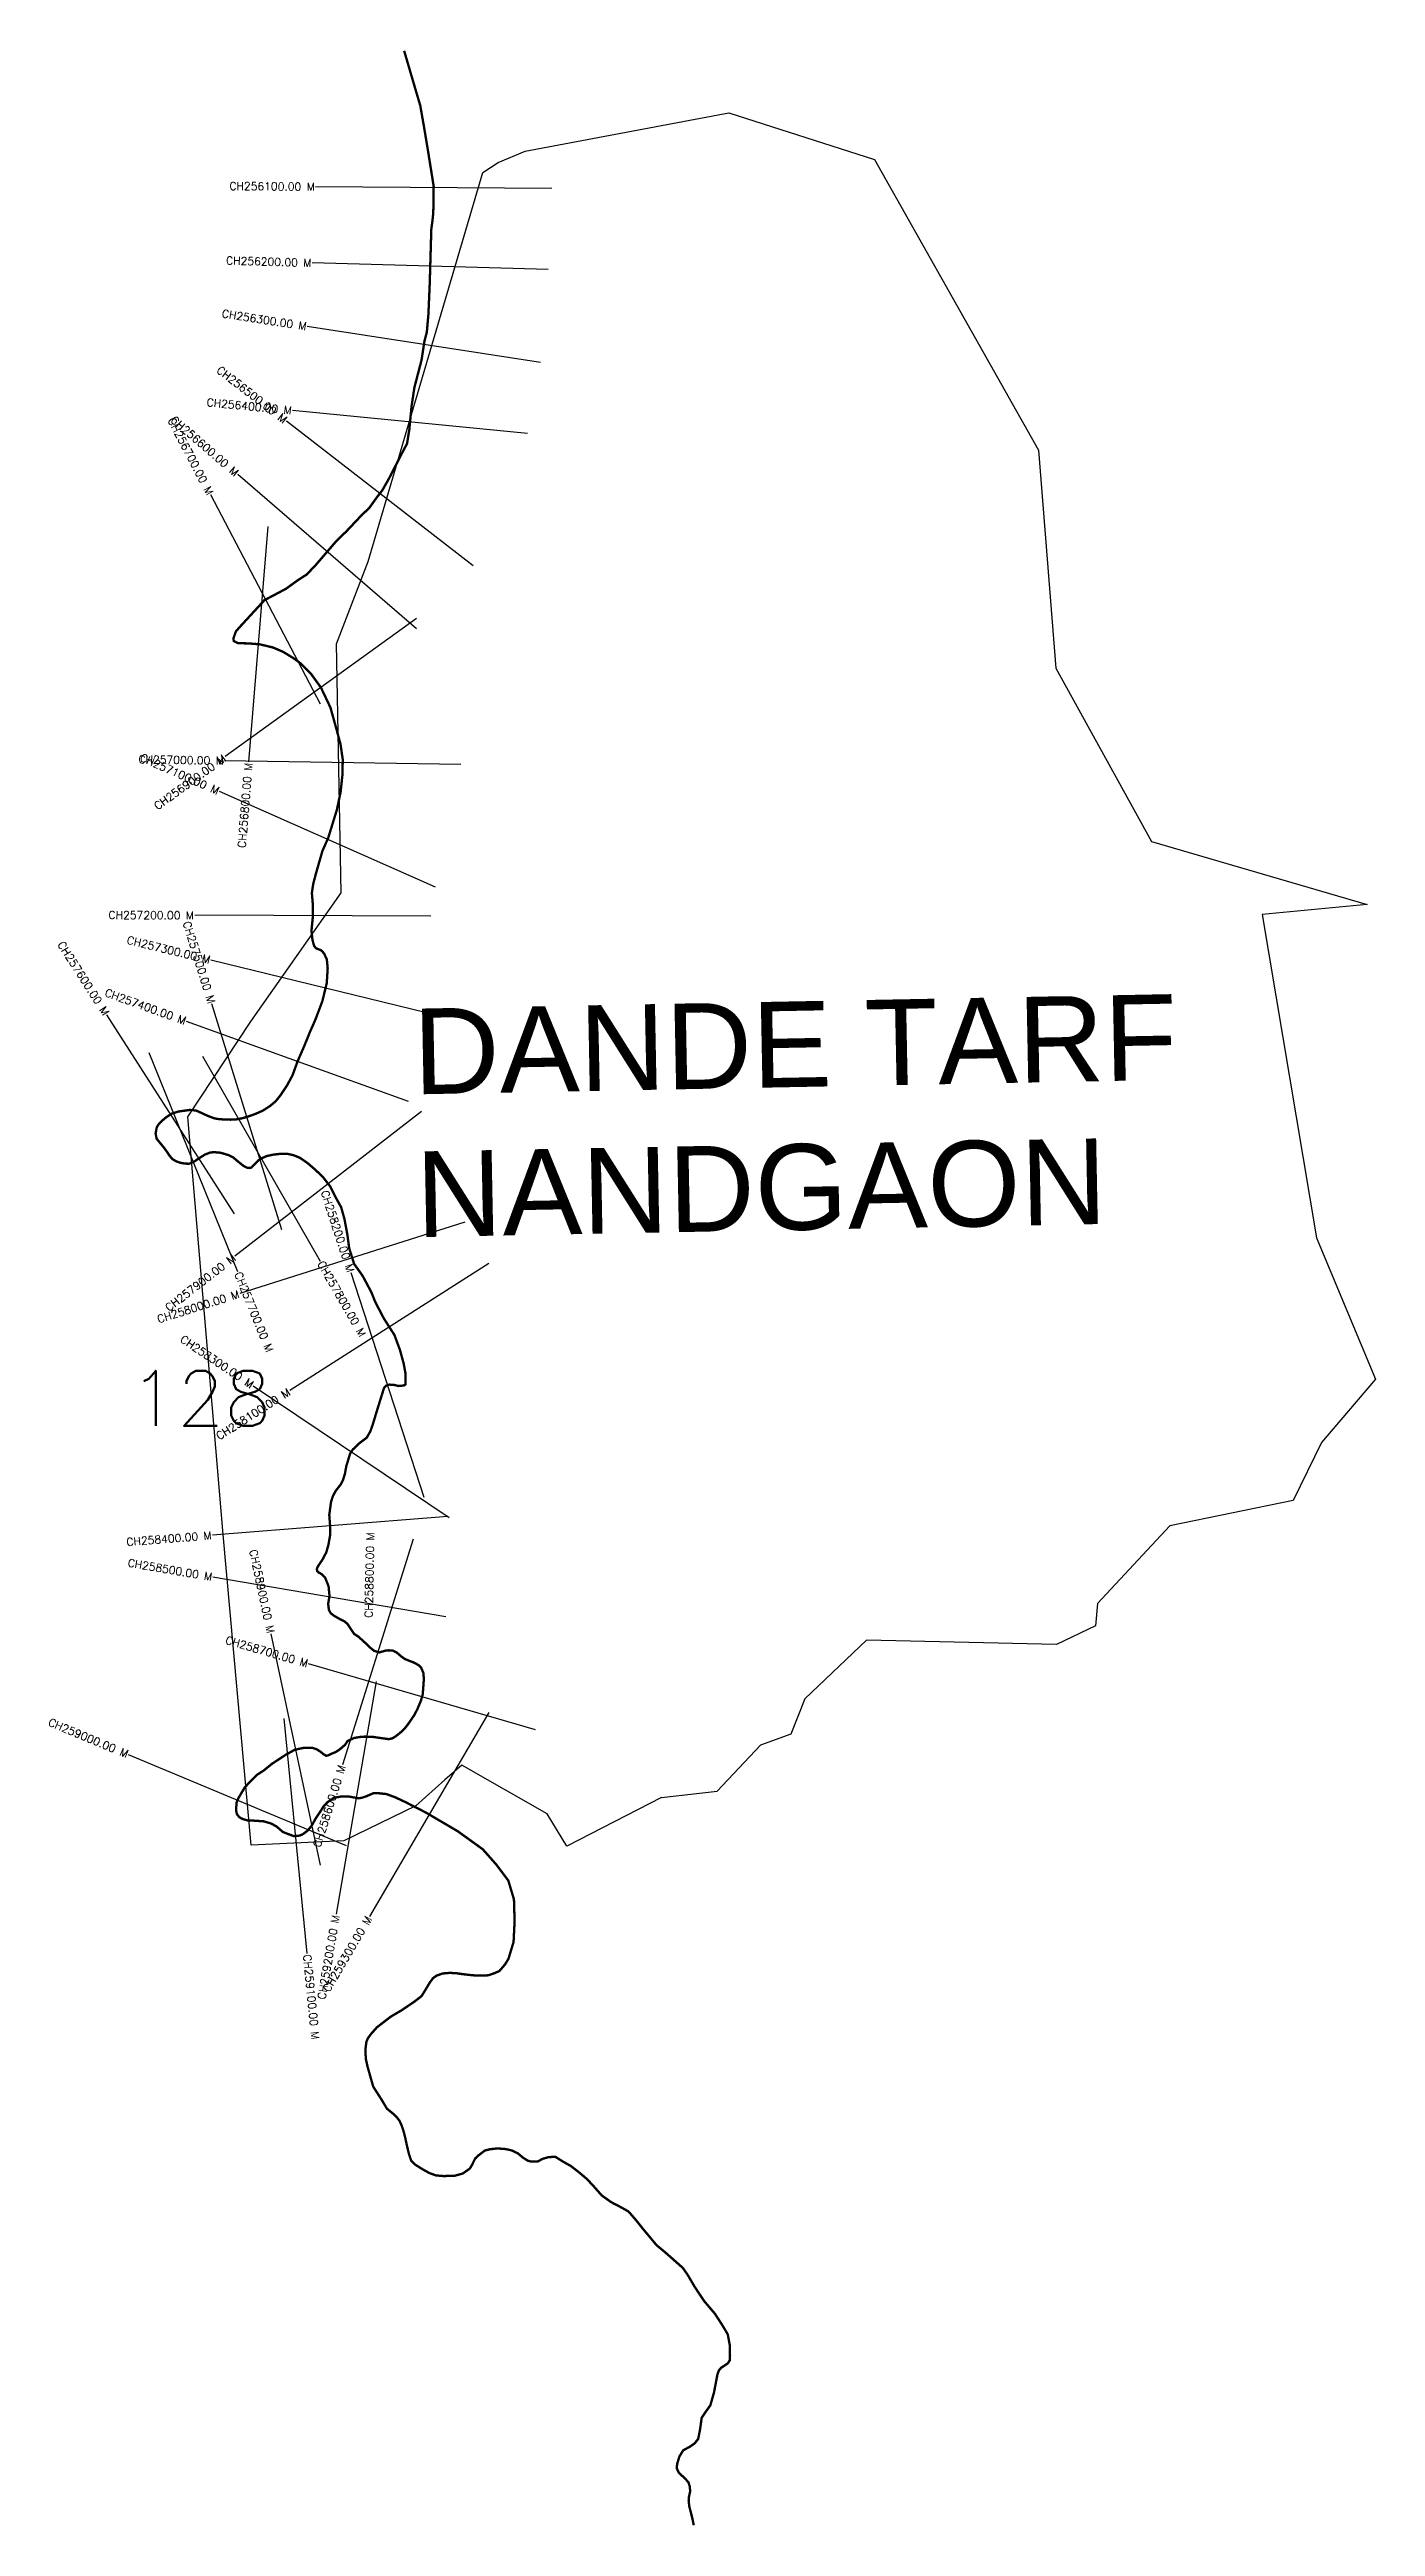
# Model space of a CAD drawing. Header units: metres. Extents: x 278657 to 280342, y 2035177 to 2038321.
import ezdxf
from ezdxf.enums import TextEntityAlignment as Align

# ---------------------------------------------------------------- set-up
doc = ezdxf.new("R2010")
doc.units = ezdxf.units.M
for name, color, linetype in [('CS', 134, 'Continuous'), ('CSMark', 6, 'Continuous'), ('NATURALLY PROTECTED', 3, 'Continuous'), ('village', 3, 'Continuous'), ('VILLAGE NAME', 250, 'Continuous')]:
    doc.layers.add(name, color=color, linetype=linetype)
doc.styles.get("Standard").update_dxf_attribs({"font": 'simplex.shx'})

msp = doc.modelspace()

# ---------------------------------------------------------------- linework, layer by layer
at = {"color": 6, "flags": 128}
msp.add_lwpolyline([(279434.6, 2036102), (279505.1, 2036110.1)], dxfattribs=at)
at = {"layer": 'CS'}
for p, q in [((279295.2, 2038144.4), (278995.2, 2038146.7)), ((279290.8, 2038041.5), (278990.9, 2038050)), ((279281.1, 2037923.4), (278984.6, 2037969.2)), ((279195.5, 2037665.6), (278958.1, 2037848.9)), ((279264.5, 2037833.5), (278965.9, 2037862.6)), ((279123.5, 2037585.3), (278896.3, 2037781.2)), ((279001.3, 2037489.8), (278862.1, 2037755.5)), ((278934.6, 2037715.5), (278910.2, 2037416.5)), ((279123.6, 2037598.8), (278880.4, 2037423.2)), ((279179.7, 2037413.3), (278879.7, 2037418.1)), ((279147.6, 2037257.6), (278873.1, 2037378.8)), ((279141.7, 2037220.8), (278841.7, 2037221.8)), ((279153.6, 2037093.9), (278862.2, 2037165)), ((278892.4, 2036843), (278730.2, 2037095.4)), ((279113.4, 2036985.3), (278831.2, 2037087.1)), ((278952.3, 2036822.7), (278863.6, 2037109.3)), ((278783.3, 2037047.5), (278896.1, 2036769.6)), ((278851.4, 2037042.9), (279001, 2036782.9)), ((279129.9, 2036972.7), (278892.6, 2036789.2)), ((279184.8, 2036832.1), (278898.8, 2036741.7)), ((279215.3, 2036779.8), (278962.4, 2036618.5)), ((279133.3, 2036482.8), (279040.5, 2036768.1)), ((279165.1, 2036457.1), (278916, 2036624.3)), ((279163.2, 2036458.6), (278864.1, 2036434.9)), ((279119, 2036429.9), (279029.2, 2036143.6)), ((279160.5, 2036331.1), (278864.8, 2036381.7)), ((279001.4, 2036016.2), (278938.7, 2036309.6)), ((279274.4, 2036187.7), (278986.3, 2036271.6)), ((279072.2, 2036249.3), (279021.2, 2035953.7)), ((278954.9, 2036202.4), (278984.3, 2035903.8)), ((279215.4, 2036209.8), (279063.6, 2035951)), ((279034.5, 2036040.7), (278757.7, 2036156.2))]:
    msp.add_line(p, q, dxfattribs=at)
at = {"layer": 'NATURALLY PROTECTED', "const_width": 3, "flags": 128}
msp.add_lwpolyline([(279107.7, 2038319.3), (279119.7, 2038278.4), (279128.2, 2038249.6), (279133.4, 2038220), (279138.6, 2038188.6), (279145.2, 2038147.3), (279145, 2038124), (279144.6, 2038112.5), (279143.7, 2038103.6), (279142.2, 2038092.6), (279140.2, 2038023), (279138.5, 2037984.3), (279136.5, 2037962.1), (279134.6, 2037954.8), (279133.5, 2037950.7), (279132.9, 2037946.8), (279129.8, 2037926.6), (279120.7, 2037891.7), (279117.1, 2037867.8), (279114.3, 2037838.6), (279111.4, 2037820.6), (279105, 2037808.5), (279088.4, 2037776.2), (279080.1, 2037761.5), (279073.5, 2037753), (279063.6, 2037739.2), (279052.9, 2037728.9), (279035, 2037709.9), (279020.9, 2037696.1), (278995.7, 2037666.8), (278983.9, 2037654.4), (278972.8, 2037647.3), (278957.6, 2037636.3), (278939.3, 2037626.6), (278930.4, 2037622), (278900.4, 2037589.4), (278894.1, 2037582.4), (278890.9, 2037573.5), (278891.3, 2037570), (278897, 2037567.2), (278909.7, 2037567), (278924.4, 2037565.8), (278941.1, 2037561.8), (278954.3, 2037556.1), (278967.8, 2037547.8), (278976.6, 2037541.3), (278989.6, 2037528.1), (279002.1, 2037510.8), (279014.1, 2037485.5), (279021.9, 2037457.5), (279026.9, 2037438.9), (279029.7, 2037419.8), (279029.4, 2037400.9), (279027, 2037378.2), (279022.2, 2037355.6), (279011.3, 2037320.2), (279003.9, 2037303.5), (278995.8, 2037275.3), (278992.2, 2037261.6), (278990.5, 2037250.1), (278991.7, 2037236), (278991.7, 2037219.4), (278990, 2037202.4), (278991.2, 2037190.8), (278993.3, 2037183.1), (278995.8, 2037180), (278998.4, 2037178.9), (279002.1, 2037177.5), (279006, 2037173.4), (279009.5, 2037165.8), (279010.6, 2037154.9), (279009.4, 2037135.7), (279003.8, 2037112.8), (278995.2, 2037089.9), (278988.1, 2037073.8), (278980.8, 2037055.8), (278972.5, 2037036.8), (278965.9, 2037018.7), (278958.7, 2037005.4), (278950.8, 2036993.6), (278944.9, 2036986.2), (278938.1, 2036980.3), (278928.5, 2036974), (278919, 2036969.8), (278911.7, 2036967.1), (278902.6, 2036964.3), (278894.5, 2036962.8), (278887.1, 2036962.4), (278879.1, 2036962.7), (278873.1, 2036963), (278866.6, 2036964.1), (278858.1, 2036967.3), (278850.1, 2036971), (278843.6, 2036973.9), (278835.8, 2036974.8), (278820.9, 2036972.7), (278812.7, 2036970.1), (278806, 2036965.8), (278800.6, 2036961.4), (278795.8, 2036956.5), (278793.4, 2036952.4), (278792, 2036944.8), (278793.4, 2036938.1), (278797.9, 2036932.6), (278803, 2036926.4), (278807.3, 2036920.4), (278809.8, 2036916.6), (278813.3, 2036912.4), (278818, 2036909.6), (278823.7, 2036907.6), (278829.6, 2036906.6), (278834.7, 2036906.5), (278840.8, 2036909), (278847, 2036913.3), (278854.7, 2036918.1), (278861.6, 2036920.8), (278866.9, 2036921.1), (278874.7, 2036920.4), (278884.6, 2036917.4), (278890.4, 2036914.6), (278896.9, 2036909.1), (278903.8, 2036903.6), (278907.6, 2036901.6), (278911.5, 2036901), (278913.7, 2036901.6), (278918, 2036906), (278922.5, 2036910.8), (278928.3, 2036914.1), (278933.5, 2036916.3), (278941.5, 2036918), (278950.1, 2036919), (278959.6, 2036919), (278967.1, 2036917.3), (278975.3, 2036914), (278985, 2036907.3), (278994.5, 2036899.2), (279004.7, 2036889.4), (279013.6, 2036877.9), (279021.2, 2036863), (279027.7, 2036851.2), (279031.9, 2036836.3), (279035.6, 2036816.4), (279037.9, 2036799.2), (279044.2, 2036779.3), (279055, 2036764.1), (279066.2, 2036743.1), (279070.8, 2036731.4), (279081.9, 2036710.1), (279095.4, 2036689), (279102.4, 2036670), (279107.1, 2036652.9), (279109.3, 2036640.8), (279109.3, 2036626.4), (279107.7, 2036625), (279100.8, 2036624.3), (279095.2, 2036625.6), (279088.9, 2036626.1), (279084.8, 2036624.8), (279082.1, 2036621.7), (279073.6, 2036594.4), (279067.6, 2036574.7), (279064.7, 2036566.6), (279060.1, 2036558.6), (279053.8, 2036553.9), (279049.9, 2036550.9), (279042.5, 2036543.7), (279039.1, 2036538.6), (279034.2, 2036522.5), (279032.5, 2036512.9), (279029.9, 2036504.5), (279027.1, 2036499.3), (279021.1, 2036491.6), (279017.3, 2036484.9), (279014.8, 2036477), (279012.6, 2036460.5), (279013.9, 2036443.6), (279013.6, 2036434.4), (279011.5, 2036422.6), (279008.8, 2036413.1), (279003.8, 2036403.7), (279000.6, 2036399), (278997.9, 2036394.8), (278996.9, 2036392.4), (278997.1, 2036389.7), (278998.7, 2036387.8), (279003.1, 2036385.4), (279007.3, 2036381.1), (279011.7, 2036370.2), (279012.9, 2036357.8), (279011.2, 2036347.8), (279012.1, 2036340.3), (279014.5, 2036335.8), (279018.9, 2036332.5), (279025.2, 2036328.9), (279031.5, 2036325.8), (279035.8, 2036322.3), (279038.8, 2036317.6), (279044.2, 2036309.6), (279049.9, 2036305.9), (279059.3, 2036297.3), (279063.8, 2036292.8), (279069.5, 2036288.2), (279076.1, 2036286.1), (279083.7, 2036288.3), (279087.9, 2036288.8), (279092.8, 2036288.6), (279098, 2036286.2), (279104, 2036281.1), (279108.9, 2036277.6), (279114, 2036275.6), (279120.4, 2036273.1), (279125.7, 2036270.2), (279129.1, 2036267.1), (279132.1, 2036260.2), (279132.7, 2036253.3), (279132.5, 2036248.7), (279131.3, 2036232.8), (279128.9, 2036224.5), (279124.5, 2036214.1), (279120.9, 2036207.1), (279113.9, 2036196.7), (279108.5, 2036189.6), (279103.1, 2036184.5), (279097.2, 2036179.8), (279092.9, 2036177.1), (279088.3, 2036176), (279077, 2036177.6), (279067.3, 2036179), (279057.4, 2036179.2), (279050.8, 2036178.7), (279043.8, 2036177.4), (279035.8, 2036173.6), (279032.8, 2036169), (279026.5, 2036163.5), (279021.1, 2036159.8), (279015.2, 2036157.4), (279011.2, 2036155.5), (279008.7, 2036154.9), (279005.3, 2036156.9), (279001.6, 2036160), (278996.4, 2036163.3), (278991.4, 2036164.9), (278979.7, 2036164.9), (278968.9, 2036162.6), (278957.8, 2036156.5), (278939.8, 2036144.7), (278929.7, 2036136.5), (278920.6, 2036130.6), (278911.6, 2036121.7), (278905.3, 2036114.8), (278897.3, 2036101.4), (278894.9, 2036095.6), (278894.2, 2036086.2), (278895.2, 2036081), (278898.2, 2036077.1), (278902.1, 2036074.8), (278908.8, 2036072.9), (278918.1, 2036072.5), (278929.4, 2036071.7), (278938.9, 2036068.9), (278946, 2036064.9), (278953.5, 2036058.3), (278960, 2036055.7), (278967.6, 2036052.9), (278975, 2036053.6), (278978.9, 2036055.3), (278985.1, 2036059.9), (278990.3, 2036066.2), (278995.2, 2036075.1), (279001.4, 2036084.4), (279005.8, 2036091.3), (279011.5, 2036096.8), (279018.5, 2036101.6), (279028.8, 2036103.4), (279036.3, 2036103.4), (279041.8, 2036102.4), (279050.1, 2036100.9), (279053.9, 2036101.6), (279059.9, 2036103.6), (279068.5, 2036107.3), (279076.1, 2036107.3), (279085.2, 2036106.3), (279096.4, 2036102.2), (279109.8, 2036095.9), (279135.6, 2036082.7), (279175.8, 2036059.1), (279207.5, 2036036.3), (279224.7, 2036016.9), (279240, 2035996.5), (279247.2, 2035972.6), (279248, 2035944.7), (279246.7, 2035918.6), (279240.3, 2035897.4), (279235.9, 2035890.1), (279228.8, 2035881.8), (279223.4, 2035879.3), (279214.8, 2035876.3), (279208.4, 2035875.9), (279199.3, 2035875.9), (279189.9, 2035876.8), (279181.5, 2035877.8), (279173.2, 2035879), (279165.7, 2035879.3), (279156.9, 2035878.6), (279148.9, 2035875.9), (279144.3, 2035872.5), (279139.9, 2035866.4), (279134.7, 2035857.7), (279129.8, 2035849.8), (279120.8, 2035842.9), (279104.6, 2035831.9), (279090.9, 2035823.9), (279073.1, 2035810.2), (279065.6, 2035801.7), (279061.7, 2035796.4), (279059.8, 2035792), (279058.5, 2035782.2), (279059, 2035770.3), (279061.2, 2035760.4), (279068.4, 2035735), (279079.2, 2035718.1), (279085.9, 2035706.9), (279092.7, 2035701.4), (279097.9, 2035696.7), (279102, 2035691.3), (279104.9, 2035684.7), (279107.1, 2035677.8), (279109.1, 2035670), (279111.4, 2035659.3), (279114, 2035648.8), (279116.6, 2035641), (279121.1, 2035636.3), (279131.2, 2035630), (279139.4, 2035625.4), (279148.2, 2035622.2), (279158.1, 2035621.4), (279172.3, 2035621.9), (279182.1, 2035624.6), (279191, 2035630.8), (279193.5, 2035634.8), (279197.9, 2035643.7), (279202.2, 2035647.7), (279210.2, 2035653.8), (279216.6, 2035655.4), (279226.1, 2035656.5), (279236.7, 2035655.7), (279244.5, 2035653.9), (279252.1, 2035650.3), (279258.5, 2035644.9), (279264.8, 2035640.9), (279269.1, 2035639.8), (279277.3, 2035639.8), (279283.1, 2035643.1), (279291.3, 2035645.5), (279299.8, 2035645.8), (279309.6, 2035639.7), (279319.6, 2035634.1), (279329.6, 2035626.3), (279339.1, 2035618.3), (279347.1, 2035610), (279358.6, 2035596.9), (279370.3, 2035588.5), (279383.7, 2035581.5), (279392.7, 2035576.4), (279401.7, 2035566.1), (279410.4, 2035555.2), (279428.2, 2035533.8), (279440.2, 2035523.8), (279461.6, 2035504.9), (279467.7, 2035496.2), (279476.9, 2035480.6), (279488.9, 2035462.6), (279502.5, 2035446.6), (279512.3, 2035431.4), (279518.8, 2035420.4), (279521.3, 2035406.8), (279521.6, 2035393.4), (279521.4, 2035387.6), (279519, 2035383.9), (279515, 2035381), (279510.4, 2035378.1), (279507.5, 2035374.7), (279505.6, 2035369.4), (279501.3, 2035346.7), (279496.7, 2035330.5), (279490, 2035321.1), (279485.6, 2035314.4), (279483.7, 2035300.5), (279481.2, 2035287.7), (279476.7, 2035282.1), (279470.8, 2035277.9), (279462.4, 2035273.5), (279457.4, 2035265.6), (279454.5, 2035256), (279453.9, 2035250.7), (279456.5, 2035244.9), (279463.4, 2035238.5), (279468.8, 2035232.8), (279470.6, 2035226.9), (279471, 2035221.1), (279469.5, 2035214.3), (279469.1, 2035209.2), (279469.9, 2035202.3), (279474.1, 2035185.6), (279475.6, 2035178.1)], dxfattribs=at)
at = {"layer": 'village', "color": 6}
for points in [[(279434.6, 2036102, 0), (279314.5, 2036040.2, 0), (279289.5, 2036081.1, 0), (279181, 2036143.2, 0), (279159.5, 2036124.3, 0), (279122.4, 2036091.5, 0), (279031.1, 2036047.1, 0), (278913.3, 2036041.6, 0), (278877.8, 2036436, 0), (278832.9, 2036965.8, 0), (278912.9, 2037087.1, 0), (279027.6, 2037250.4, 0), (279021.8, 2037566.6, 0), (279061.8, 2037670.8, 0), (279207.6, 2038164.6, 0), (279227.1, 2038177.4, 0), (279261.4, 2038191.8, 0), (279520.3, 2038240.6, 0), (279705.2, 2038181.1, 0), (279913.3, 2037812.2, 0), (279935.4, 2037535.5, 0), (280056.9, 2037315.6, 0), (280330.8, 2037235.4, 0), (280197.4, 2037223, 0), (280266.7, 2036812.4, 0)], [(280266.7, 2036812.4, 0), (280341.5, 2036633.1, 0), (280273, 2036552.4, 0), (280237, 2036478.9, 0), (280080.2, 2036447, 0), (279988.2, 2036348.1, 0), (279985.9, 2036320, 0), (279936.2, 2036296.1, 0), (279695.1, 2036301.8, 0), (279616.5, 2036227.3, 0), (279598.9, 2036182.2, 0), (279560.2, 2036168.6, 0), (279505.1, 2036110.1, 0)]]:
    msp.add_polyline3d(points, dxfattribs=at)

# ---------------------------------------------------------------- texts
at = {"insert": (278759.2, 2036643.6), "char_height": 70, "attachment_point": 1}
msp.add_mtext_dynamic_manual_height_columns('128', width=95.172, gutter_width=1, heights=[0], dxfattribs=at)
at = {"layer": 'CSMark'}
for s, rotation, p in [('CH256100.00 M', 359.5611, (278994.2, 2038146.7)), ('CH256200.00 M', 358.3678, (278989.9, 2038050)), ('CH256300.00 M', 351.2114, (278983.6, 2037969.4)), ('CH256500.00 M', 322.3212, (278957.3, 2037849.6)), ('CH256400.00 M', 354.4385, (278964.9, 2037862.7)), ('CH256700.00 M', 297.6521, (278861.7, 2037756.4)), ('CH256600.00 M', 319.2254, (278895.5, 2037781.9)), ('CH257100.00 M', 336.1716, (278872.2, 2037379.2)), ('CH256900.00 M', 35.8326, (278879.6, 2037422.6)), ('CH257000.00 M', 359.0904, (278878.7, 2037418.1)), ('CH256800.00 M', 85.3359, (278910.1, 2037415.5)), ('CH257200.00 M', 359.8099, (278840.7, 2037221.8)), ('CH257500.00 M', 287.1789, (278863.3, 2037110.2)), ('CH257600.00 M', 302.7226, (278729.7, 2037096.2)), ('CH257300.00 M', 346.2929, (278861.2, 2037165.2)), ('CH257400.00 M', 340.1596, (278830.2, 2037087.5)), ('CH258200.00 M', 288.0269, (279040.1, 2036769.1)), ('CH257900.00 M', 37.7293, (278891.8, 2036788.6)), ('CH258000.00 M', 17.5384, (278897.8, 2036741.4)), ('CH258300.00 M', 326.1323, (278915.1, 2036624.9)), ('CH258100.00 M', 32.537, (278961.6, 2036617.9)), ('CH258400.00 M', 4.5328, (278863.1, 2036434.8)), ('CH258500.00 M', 350.2829, (278863.8, 2036381.9)), ('CH258900.00 M', 282.0514, (278938.5, 2036310.6)), ('CH258700.00 M', 343.7587, (278985.4, 2036271.9)), ('CH259000.00 M', 337.3583, (278756.7, 2036156.6)), ('CH258600.00 M', 72.5885, (279028.9, 2036142.7)), ('CH259200.00 M', 80.2187, (279021, 2035952.7)), ('CH259300.00 M', 59.6132, (279063.1, 2035950.2))]:
    msp.add_text(s, height=10, rotation=rotation, dxfattribs=at).set_placement(p, align=Align.MIDDLE_RIGHT)
for s, rotation, p in [('CH257700.00 M', 292.099, (278896.5, 2036768.6)), ('CH257800.00 M', 299.9169, (279001.5, 2036782)), ('CH258800.00 M', 88.7828, (279062.5, 2036330.1)), ('CH259100.00 M', 275.6283, (278984.4, 2035902.8))]:
    msp.add_text(s, height=10, rotation=rotation, dxfattribs=at).set_placement(p, align=Align.MIDDLE_LEFT)
at = {"layer": 'VILLAGE NAME', "insert": (279118, 2037103.2), "char_height": 108.748, "attachment_point": 1, "rotation": 1.1028}
msp.add_mtext_dynamic_manual_height_columns('{\\fArial|b0|i0|c0|p34;DANDE TARF NANDGAON}', width=1353.069, gutter_width=543.7, heights=[0], dxfattribs=at)

doc.saveas('drawing.dxf')
